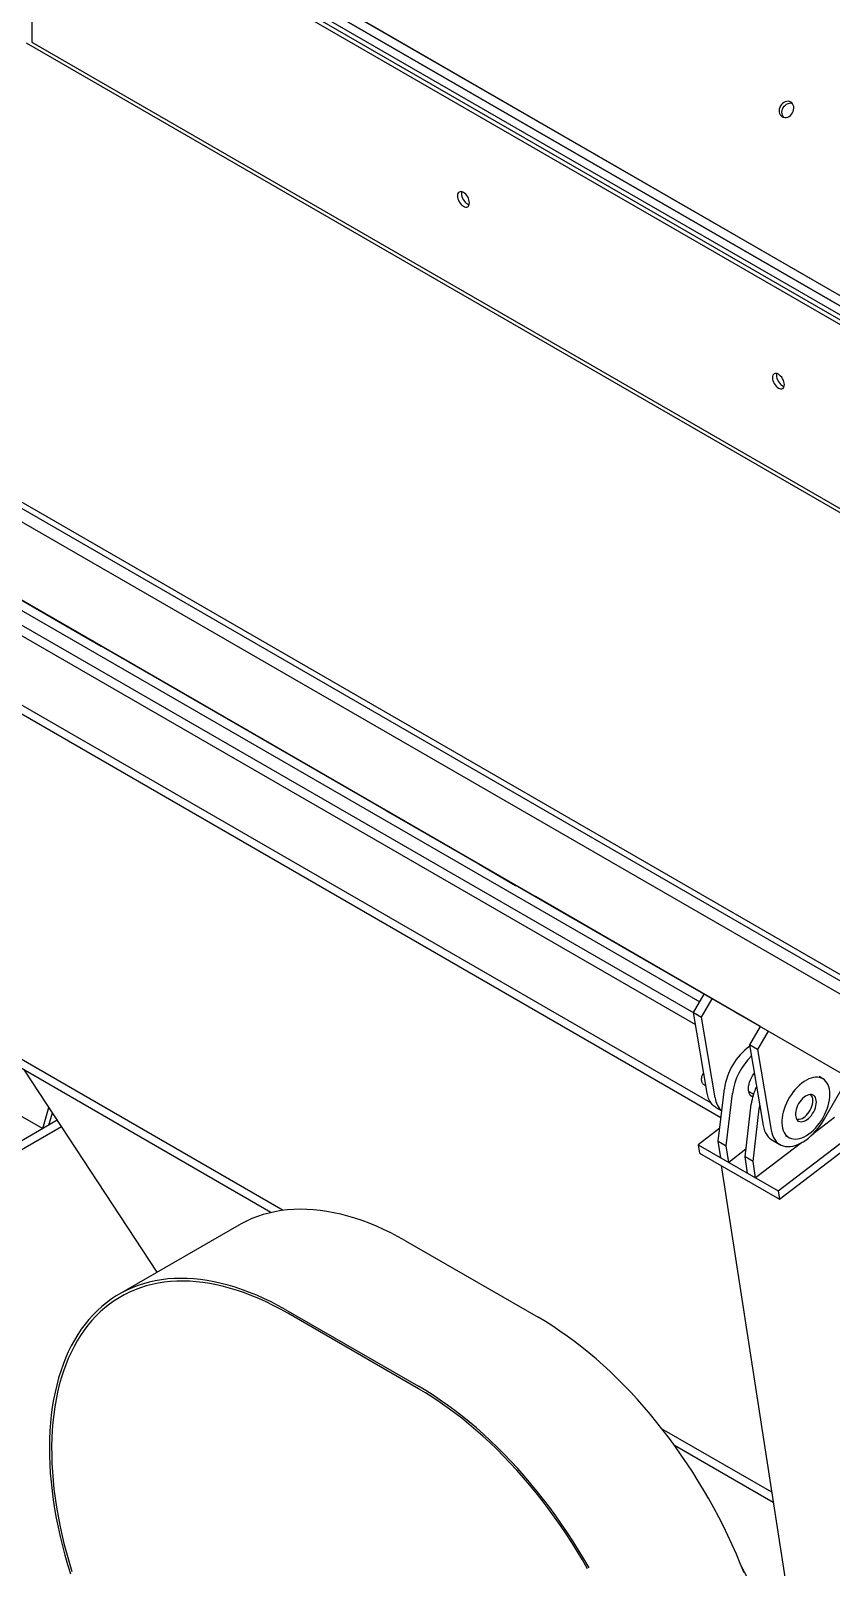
# Model space of a CAD drawing. Header units: millimetres. Extents: x 1293 to 41893, y 1011 to 26911.
# Drawn here: x 3487 to 4086, y 23770 to 24920 of the extents above; entities that cross this region are included whole.
import ezdxf

# ---------------------------------------------------------------- set-up
doc = ezdxf.new("R2010")
doc.units = ezdxf.units.MM
doc.header["$LTSCALE"] = 50
doc.layers.add('MAQUINAS', color=11, linetype='Continuous')

msp = doc.modelspace()

# ---------------------------------------------------------------- linework, layer by layer
at = {"color": 7, "linetype": 'Continuous', "lineweight": 25}
for p, q in [((4398.3871158, 24032.610263), (1927.9887578, 25458.7408791)), ((1919.1114856, 25454.090214), (4390.7727372, 24027.230545)), ((1893.7114856, 25410.0961236), (4365.3727372, 23983.2364546)), ((1894.7715122, 25409.4839843), (4366.4327639, 23982.6243153)), ((3487.844332, 25063.7412297), (4629.7711065, 24404.5209347)), ((3494.4860558, 25067.6052364), (4636.438659, 24408.3700308)), ((3496.6027225, 25066.3829135), (4636.4383149, 24408.3698322)), ((4623.783581, 24401.0644098), (3486.0908279, 25057.8404563)), ((4629.7704184, 24404.5205375), (3492.0776653, 25061.296584)), ((4617.4897943, 24397.4310841), (3487.8114544, 25049.5805083)), ((3487.8114544, 25049.5805083), (3487.8114544, 24911.8572914)), ((4620.483213, 24399.1591479), (3490.8048731, 25051.3085721)), ((4191.4622271, 24156.8585743), (2869.1291513, 24920.2252102)), ((3487.8114544, 24911.8572914), (4498.205065, 24328.5694756)), ((3990.9774639, 24199.2746243), (2858.4231831, 24853.0842939)), ((3990.9775501, 24199.2747735), (2858.4232692, 24853.0844431)), ((3746.5063875, 24340.4055675), (3244.3897208, 24630.3655796)), ((3584.3978645, 24434.0184392), (3310.1995324, 24592.309767)), ((3442.5083596, 24515.8987018), (3512.4295519, 24475.5209348)), ((3727.1838877, 24351.6212253), (3452.9855557, 24509.9125531)), ((3512.4295519, 24475.5209348), (3539.7295306, 24459.7609926)), ((3581.809056, 24435.5775436), (3554.5090773, 24451.3374857)), ((3990.9831425, 24199.2844599), (3554.5090773, 24451.3374857)), ((3584.3978645, 24434.0184392), (3565.0938645, 24445.1660239)), ((3601.014889, 24424.4292579), (3600.7566123, 24424.6061379)), ((3620.318889, 24413.2816732), (3601.014889, 24424.4292579)), ((3894.5172211, 24254.9903454), (3620.318889, 24413.2816732)), ((3727.1838877, 24351.6212253), (3707.8798877, 24362.76881)), ((3743.8009122, 24342.032044), (3743.5330662, 24342.2166566)), ((3763.1049122, 24330.8844593), (3743.8009122, 24342.032044)), ((3773.8063661, 24324.6456253), (3746.5063875, 24340.4055675)), ((3779.9276948, 24321.1106658), (3752.6277162, 24336.870608)), ((3752.6277162, 24336.870608), (3822.5489085, 24296.492841)), ((3991.0042296, 24199.3209838), (3763.1049122, 24330.8844593)), ((3774.214174, 24324.4398162), (3773.8063661, 24324.6456253)), ((3822.5489085, 24296.492841), (3849.8488871, 24280.7328988)), ((3891.9284125, 24256.5494497), (3864.6284339, 24272.3093919)), ((4032.9127986, 24175.1293148), (3864.6284339, 24272.3093919)), ((3894.5172211, 24254.9903454), (3875.2132211, 24266.1379301)), ((3911.1342456, 24245.401164), (3910.8759689, 24245.5780441)), ((3930.4382456, 24234.2535793), (3911.1342456, 24245.401164)), ((3990.9906314, 24199.2974311), (3930.4382456, 24234.2535793)), ((3983.07417, 24185.5857177), (3991.008342, 24199.3281067)), ((3989.0610074, 24182.1295901), (3996.9946929, 24195.8711364)), ((3983.07417, 24185.5857177), (3989.0610074, 24182.1295901)), ((3993.1950436, 24125.1167337), (3983.07417, 24185.5857177)), ((3999.181881, 24121.6606061), (3989.0610074, 24182.1295901)), ((4014.9280263, 24185.515078), (4014.9276741, 24185.514468)), ((4014.9276741, 24185.514468), (4017.9992424, 24183.7407129)), ((4032.9124483, 24175.1287081), (4017.9992443, 24183.7407162)), ((4032.9266459, 24175.1532991), (4024.9820319, 24161.392824)), ((4038.9134833, 24171.6971714), (4030.9688693, 24157.9366964)), ((4030.9688693, 24157.9366964), (4024.9820319, 24161.392824)), ((4024.9820319, 24161.392824), (4035.1029055, 24100.92384)), ((4030.9688693, 24157.9366964), (4041.0897429, 24097.4677123)), ((4079.8237294, 24135.9612268), (4077.0010414, 24137.5907299)), ((4080.9688693, 24105.9676656), (4098.9183592, 24137.0570939)), ((3454.5446216, 24122.5101921), (3495.9136681, 24098.6283499)), ((4001.4634325, 24089.1759662), (4006.1004188, 24128.4989917)), ((4007.4502699, 24085.7198385), (4012.0872562, 24125.0428641)), ((4024.2759535, 24126.4794263), (4027.8917214, 24124.392088)), ((3495.9136681, 24098.6283499), (3500.6061444, 24114.3375684)), ((3500.4037962, 24101.2204457), (3503.1614022, 24110.4522101)), ((3999.7421911, 24114.3729812), (4004.1355975, 24111.8367217)), ((4021.5924055, 24077.5557574), (4026.2293918, 24116.878783)), ((4027.5792429, 24074.0996297), (4032.2162292, 24113.4226553)), ((3506.8031938, 24104.9147393), (3165.8769991, 23908.1022364)), ((3510.0727472, 24099.9432695), (3165.8769991, 23901.2432936)), ((4002.616494, 24098.9542713), (3986.4969318, 24086.5917932)), ((4046.3653059, 24052.0305164), (4105.4423697, 24097.338131)), ((4088.5660879, 24107.0806011), (4072.2986508, 24094.6047141)), ((3986.4969318, 24086.5917932), (4046.3653059, 24052.0305164)), ((3986.4969318, 24086.5917932), (3987.4671006, 24080.3298584)), ((4001.4634325, 24089.1759662), (4007.4502699, 24085.7198385)), ((4003.3732136, 24076.849323), (4001.4634325, 24089.1759662)), ((4009.360051, 24073.3931954), (4007.4502699, 24085.7198385)), ((4063.8168178, 24088.0997934), (4029.4890241, 24061.7729866)), ((4041.650053, 24090.1800875), (4047.6368904, 24086.7239599)), ((4047.3354747, 24045.7685817), (4106.4125385, 24091.0761962)), ((4051.6031056, 24093.5954477), (4054.4257936, 24091.9659446)), ((3987.4671006, 24080.3298584), (4047.3354747, 24045.7685817)), ((4022.2689866, 24083.2933671), (4009.360051, 24073.3931954)), ((4027.5792429, 24074.0996297), (4021.5924055, 24077.5557574)), ((4023.5021866, 24065.2291142), (4021.5924055, 24077.5557574)), ((4029.4890241, 24061.7729866), (4027.5792429, 24074.0996297)), ((4003.5978787, 24071.0177585), (4177.4737083, 22948.7397955)), ((4046.3653059, 24052.0305164), (4047.3354747, 24045.7685817)), ((3642.7136808, 24026.4436156), (3553.1468219, 23974.7377685)), ((3767.3922109, 24014.7488788), (3866.6407322, 23957.453927)), ((3677.825352, 23963.0430317), (3777.0738732, 23905.7480799)), ((3777.0738732, 23903.9573217), (3679.2468932, 23960.4316352))]:
    msp.add_line(p, q, dxfattribs=at)
at = {"color": 7, "linetype": 'Continuous', "lineweight": 25, "flags": 128}
for points in [[(4049.3762853, 24856.1015029), (4050.3132726, 24855.7014769), (4051.3362654, 24855.5281571), (4052.4059508, 24855.5882043), (4053.4812213, 24855.8793107), (4054.5207549, 24856.3902895), (4055.4846028, 24857.1015038), (4056.3357251, 24857.9856222), (4057.0414134, 24859.0086684), (4057.5745486, 24860.1313275), (4057.9146426, 24861.3104562), (4058.0486258, 24862.5007412), (4057.9713493, 24863.6564407), (4057.6857828, 24864.7331416), (4057.2029005, 24865.689467), (4056.5412591, 24866.4886659), (4055.7262853, 24867.1000255), (4054.7892981, 24867.5000515), (4053.7663052, 24867.6733712), (4052.6966198, 24867.6133241), (4051.6213493, 24867.3222176), (4050.5818158, 24866.8112389), (4049.6179678, 24866.1000246), (4048.7668456, 24865.2159062), (4048.0611573, 24864.1928599), (4047.528022, 24863.0702009), (4047.187928, 24861.8910722), (4047.0539448, 24860.7007872), (4047.1312213, 24859.5450877), (4047.4167878, 24858.4683868), (4047.8996702, 24857.5120613), (4048.5613115, 24856.7128625), (4049.3762853, 24856.1015029)], [(4050.5235866, 24855.6455965), (4050.0163369, 24856.2897384), (4049.5334545, 24857.2460639), (4049.247888, 24858.3227648), (4049.1706115, 24859.4784643), (4049.3045947, 24860.6687493), (4049.6446887, 24861.847878), (4050.1778239, 24862.9705371), (4050.8835122, 24863.9935833), (4051.7346345, 24864.8777017), (4052.6984824, 24865.588916), (4053.738016, 24866.0998947), (4054.8132865, 24866.3910012), (4055.8829719, 24866.4510484), (4056.6956507, 24866.333609)], [(3815.2853749, 24791.6722295), (3815.1990984, 24792.7335859), (3814.9435843, 24793.8537677), (3814.5286519, 24794.989727), (3813.9702469, 24796.0978096), (3813.2898283, 24797.1354323), (3812.5135445, 24798.0627201), (3811.6712274, 24798.8440376), (3810.7952469, 24799.4493594), (3809.9192663, 24799.8554232), (3809.0769492, 24800.0466243), (3808.3006654, 24800.0156148), (3807.6202469, 24799.7635865), (3807.0618418, 24799.3002247), (3806.6469094, 24798.6433361), (3806.3913953, 24797.8181646), (3806.3051188, 24796.856421), (3806.3913953, 24795.7950646), (3806.6469094, 24794.6748828), (3807.0618418, 24793.5389234), (3807.6202469, 24792.4308409), (3808.3006654, 24791.3932181), (3809.0769492, 24790.4659304), (3809.9192663, 24789.6846128), (3810.7952469, 24789.0792911), (3811.6712274, 24788.6732273), (3812.5135445, 24788.4820262), (3813.2898283, 24788.5130356), (3813.9702469, 24788.7650639), (3814.5286519, 24789.2284257), (3814.9435843, 24789.8853143), (3815.1990984, 24790.7104859), (3815.2853749, 24791.6722295)], [(3809.492032, 24799.9784937), (3809.384814, 24799.5462284), (3809.2985375, 24798.5844848), (3809.384814, 24797.5231284), (3809.6403281, 24796.4029466), (3810.0552605, 24795.2669873), (3810.6136656, 24794.1589047), (3811.2940841, 24793.121282), (3812.0703679, 24792.1939942), (3812.912685, 24791.4126767), (3813.7886656, 24790.8073549), (3814.6646461, 24790.4012911), (3815.0918804, 24790.2782206)], [(4050.9876353, 24655.6042108), (4050.9013588, 24656.6655672), (4050.6458447, 24657.785749), (4050.2309123, 24658.9217084), (4049.6725072, 24660.0297909), (4048.9920887, 24661.0674137), (4048.2158049, 24661.9947014), (4047.3734878, 24662.776019), (4046.4975072, 24663.3813407), (4045.6215267, 24663.7874046), (4044.7792096, 24663.9786056), (4044.0029258, 24663.9475962), (4043.3225072, 24663.6955679), (4042.7641022, 24663.2322061), (4042.3491698, 24662.5753175), (4042.0936557, 24661.7501459), (4042.0073792, 24660.7884023), (4042.0936557, 24659.727046), (4042.3491698, 24658.6068641), (4042.7641022, 24657.4709048), (4043.3225072, 24656.3628223), (4044.0029258, 24655.3251995), (4044.7792096, 24654.3979118), (4045.6215267, 24653.6165942), (4046.4975072, 24653.0112724), (4047.3734878, 24652.6052086), (4048.2158049, 24652.4140076), (4048.9920887, 24652.445017), (4049.6725072, 24652.6970453), (4050.2309123, 24653.1604071), (4050.6458447, 24653.8172957), (4050.9013588, 24654.6424672), (4050.9876353, 24655.6042108)], [(4045.1942924, 24663.9104751), (4045.0870744, 24663.4782098), (4045.0007979, 24662.5164662), (4045.0870744, 24661.4551098), (4045.3425885, 24660.334928), (4045.7575209, 24659.1989686), (4046.315926, 24658.0908861), (4046.9963445, 24657.0532633), (4047.7726283, 24656.1259756), (4048.6149454, 24655.344658), (4049.490926, 24654.7393363), (4050.3669065, 24654.3332725), (4050.7941408, 24654.2102019)], [(4027.2918105, 24122.3476029), (4026.6771585, 24122.6496657), (4025.8790333, 24123.263071), (4025.2150033, 24124.0693804), (4024.697438, 24125.0535739), (4024.3359787, 24126.1973179), (4024.1373587, 24127.4793065), (4024.105278, 24128.8756588), (4024.240334, 24130.3603632), (4024.5400111, 24131.9057627), (4024.9987267, 24133.4830693), (4025.6079358, 24135.0629007), (4026.3562902, 24136.6158278), (4027.2298492, 24138.1129224), (4028.2123402, 24139.5262965), (4028.5658922, 24139.9804043)], [(4085.0852737, 24124.3319687), (4085.0014275, 24126.2852773), (4084.7506716, 24128.1235414), (4084.3353474, 24129.8295979), (4083.7593326, 24131.3875178), (4083.0280053, 24132.782755), (4082.1481936, 24134.0022828), (4081.1281122, 24135.0347146), (4079.9772854, 24135.870411), (4078.7064579, 24136.5015692), (4077.3274953, 24136.9222964), (4075.8532725, 24137.1286643), (4074.297554, 24137.1187461), (4072.674865, 24136.8926344), (4071.0003562, 24136.4524403), (4069.289662, 24135.8022739), (4067.5587547, 24134.9482055), (4065.8237953, 24133.8982094), (4064.1009828, 24132.662089), (4062.4064024, 24131.2513858), (4060.755876, 24129.6792711), (4059.1648143, 24127.9604232), (4057.6480724, 24126.1108906), (4056.2198118, 24124.1479419), (4054.8933678, 24122.0899046), (4053.681125, 24119.9559941), (4052.5944018, 24117.7661341), (4051.6433447, 24115.5407707), (4050.8368334, 24113.3006815), (4050.1823981, 24111.0667818), (4049.6861491, 24108.8599286), (4049.3527197, 24106.700727), (4049.185223, 24104.6093367), (4049.185223, 24102.6052845), (4049.3527197, 24100.7072817), (4049.6861491, 24098.9330495), (4050.1823981, 24097.2991533), (4050.8368334, 24095.8208485), (4051.6433447, 24094.5119374), (4052.5944018, 24093.3846412), (4053.681125, 24092.4494851), (4054.8933678, 24091.7152003), (4056.2198118, 24091.1886427), (4057.6480724, 24090.8747285), (4059.1648143, 24090.7763889), (4060.755876, 24090.8945418), (4062.4064024, 24091.2280842), (4064.1009828, 24091.7739018), (4065.8237953, 24092.5268986), (4067.5587547, 24093.4800439), (4069.289662, 24094.6244385), (4071.0003562, 24095.9493975), (4072.674865, 24097.4425502), (4074.297554, 24099.0899553), (4075.8532725, 24100.8762315), (4077.3274953, 24102.7847008), (4078.7064579, 24104.7975443), (4079.9772854, 24106.8959687), (4081.1281122, 24109.0603815), (4082.1481936, 24111.2705742), (4083.0280053, 24113.5059109), (4083.7593326, 24115.7455207), (4084.3353474, 24117.9684931), (4084.7506716, 24120.1540727), (4085.0014275, 24122.2818534), (4085.0852737, 24124.3319687)], [(3999.7421911, 24114.3729812), (3999.3529671, 24114.6084233), (3998.0493496, 24115.5726079), (3996.8749233, 24116.7315043), (3995.8379531, 24118.0769571), (3994.9457363, 24119.5994981), (3994.2045518, 24121.2884126), (3993.6196154, 24123.1318153), (3993.1950436, 24125.1167337)], [(4025.3098757, 24125.8825558), (4024.8950523, 24125.7518723), (4024.4843028, 24125.6464017)], [(4074.9854318, 24118.5014541), (4074.9016636, 24119.7747484), (4074.6521441, 24120.9241879), (4074.2421916, 24121.9252741), (4073.6805434, 24122.7566709), (4072.9791701, 24123.4006582), (4072.1530202, 24123.8435108), (4071.2197018, 24124.0757899), (4070.1991068, 24124.0925449), (4069.1129874, 24123.8934188), (4067.9844925, 24123.4826555), (4066.8376739, 24122.8690097), (4065.696974, 24122.0655603), (4064.586705, 24121.0894314), (4063.5305303, 24119.9614275), (4062.5509603, 24118.7055899), (4061.668873, 24117.3486848), (4060.9030685, 24115.9196322), (4060.2698685, 24114.4488898), (4059.7827687, 24112.967804), (4059.4521507, 24111.5079416), (4059.2850611, 24110.100417), (4059.2850611, 24108.7752291), (4059.4521507, 24107.560622), (4059.7827687, 24106.482483), (4060.2698685, 24105.5637907), (4060.9030685, 24104.8241254), (4061.668873, 24104.2792519), (4062.5509603, 24103.9407831), (4063.5305303, 24103.815933), (4064.586705, 24103.9073624), (4065.696974, 24104.2131228), (4066.8376739, 24104.7266974), (4067.9844925, 24105.4371403), (4069.1129874, 24106.3293095), (4070.1991068, 24107.38419), (4071.2197018, 24108.579299), (4072.1530202, 24109.8891647), (4072.9791701, 24111.2858696), (4073.6805434, 24112.7396453), (4074.2421916, 24114.2195072), (4074.6521441, 24115.6939146), (4074.9016636, 24117.1314431), (4074.9854318, 24118.5014541)], [(4032.2162292, 24113.4226553), (4032.5778811, 24115.8006494), (4032.596364, 24115.8996239)], [(4060.0979178, 24105.8517007), (4060.2137823, 24105.8096866), (4061.1379241, 24105.6156016), (4062.1456508, 24105.6369484), (4063.2144516, 24105.8732501), (4064.3204513, 24106.3192281), (4065.4389436, 24106.96492), (4066.5449433, 24107.795902), (4067.6137441, 24108.7936115), (4068.6214708, 24109.9357612), (4069.5456125, 24111.1968375), (4070.3655254, 24112.5486699), (4071.0628939, 24113.9610607), (4071.6221401, 24115.4024596), (4072.0307712, 24116.8406679), (4072.2796592, 24118.2435585), (4072.3632442, 24119.5797932)], [(4035.1029055, 24100.92384), (4035.5274773, 24098.9389216), (4036.1124137, 24097.0955188), (4036.8535982, 24095.4066043), (4037.745815, 24093.8840634), (4038.7827852, 24092.5386106), (4039.9572115, 24091.3797141), (4041.260829, 24090.4155296), (4041.650053, 24090.1800875)], [(4041.0897429, 24097.4677123), (4041.5143148, 24095.4827939), (4042.0992511, 24093.6393912), (4042.8404356, 24091.9504767), (4043.7326524, 24090.4279357), (4044.7696226, 24089.0824829), (4045.9440489, 24087.9235865), (4047.2476664, 24086.9594019), (4048.6713014, 24086.1967145), (4050.2049351, 24085.6408914), (4051.8377752, 24085.2958442), (4053.5583308, 24085.1640009), (4055.3544939, 24085.2462895), (4057.2136244, 24085.5421308), (4059.1226392, 24086.049443), (4061.068104, 24086.7646559), (4063.036328, 24087.6827364), (4065.0134603, 24088.7972237), (4066.9855873, 24090.1002748), (4068.9388306, 24091.5827199), (4070.8594446, 24093.2341266), (4072.7339136, 24095.0428734), (4074.5490464, 24096.9962318), (4076.2920694, 24099.0804554), (4077.9507164, 24101.280877), (4079.5133152, 24103.5820117), (4080.9688693, 24105.9676656)], [(3767.3922109, 24014.7488788), (3761.9418159, 24017.750522), (3756.4978034, 24020.5561028), (3751.0652644, 24023.1629975), (3745.6492791, 24025.5687682), (3740.2549122, 24027.7711653), (3734.8872081, 24029.7681292), (3729.5511865, 24031.5577926), (3724.2518372, 24033.1384817), (3718.9941158, 24034.5087184), (3713.782939, 24035.6672214), (3708.6231801, 24036.6129073), (3703.519664, 24037.3448918), (3698.4771634, 24037.8624903), (3693.5003935, 24038.1652189), (3688.5940085, 24038.2527944), (3683.7625964, 24038.125135), (3679.0106753, 24037.78236), (3674.3426888, 24037.2247899), (3669.7630023, 24036.4529463), (3665.2758982, 24035.4675507), (3660.8855728, 24034.2695248), (3656.5961315, 24032.8599889), (3652.4115856, 24031.240261), (3648.3358482, 24029.4118559), (3644.3727307, 24027.3764833), (3642.7136808, 24026.4436156)], [(3677.825352, 23963.0430317), (3672.3749569, 23966.044675), (3666.9309444, 23968.8502557), (3661.4984054, 23971.4571504), (3656.0824202, 23973.8629211), (3650.6880533, 23976.0653182), (3645.3203492, 23978.0622822), (3639.9843275, 23979.8519455), (3634.6849782, 23981.4326346), (3629.4272568, 23982.8028713), (3624.2160801, 23983.9613743), (3619.0563211, 23984.9070602), (3613.9528051, 23985.6390447), (3608.9103044, 23986.1566433), (3603.9335346, 23986.4593718), (3599.0271496, 23986.5469474), (3594.1957375, 23986.4192879), (3589.4438163, 23986.0765129), (3584.7758299, 23985.5189429), (3580.1961433, 23984.7470992), (3575.7090393, 23983.7617037), (3571.3187139, 23982.5636778), (3567.0292726, 23981.1541418), (3562.8447267, 23979.5344139), (3558.7689893, 23977.7060088), (3554.8058718, 23975.6706362), (3550.9590802, 23973.4301995), (3547.2322118, 23970.9867938), (3543.6287518, 23968.342704), (3540.1520699, 23965.5004028), (3536.8054173, 23962.4625481), (3533.5919235, 23959.2319806), (3530.5145937, 23955.8117214), (3527.5763055, 23952.204969), (3524.7798066, 23948.4150961), (3522.1277122, 23944.4456468), (3519.6225023, 23940.3003331), (3517.2665197, 23935.9830314), (3515.0619675, 23931.497779), (3513.0109073, 23926.8487702), (3511.1152571, 23922.0403525), (3509.3767896, 23917.0770224), (3507.7971305, 23911.9634214), (3506.3777571, 23906.7043313), (3505.1199965, 23901.3046701), (3504.025025, 23895.7694872), (3503.0938666, 23890.1039589), (3502.327392, 23884.3133831), (3501.726318, 23878.4031749), (3501.2912067, 23872.3788611), (3501.0224648, 23866.2460753), (3500.9203439, 23860.0105524), (3500.9849393, 23853.6781236), (3501.2161906, 23847.2547106), (3501.6138817, 23840.7463201), (3502.1776405, 23834.1590383), (3502.90694, 23827.4990254), (3503.801098, 23820.7725093), (3504.8592786, 23813.9857802), (3506.080492, 23807.1451847), (3507.4635963, 23800.2571196), (3509.0072982, 23793.3280264), (3510.7101539, 23786.3643846), (3512.5705713, 23779.3727061), (3514.5868103, 23772.3595293), (3516.7569858, 23765.3314123)], [(3679.2468932, 23960.4316352), (3673.8461386, 23963.4540697), (3668.4504329, 23966.2829692), (3663.0648205, 23968.9156889), (3657.6943362, 23971.3497678), (3652.3440005, 23973.5829302), (3647.0188154, 23975.6130884), (3641.7237591, 23977.4383446), (3636.4637819, 23979.0569923), (3631.2438011, 23980.4675183), (3626.0686966, 23981.6686041), (3620.9433065, 23982.6591266), (3615.8724223, 23983.43816), (3610.8607847, 23984.004976), (3605.9130787, 23984.3590446), (3601.0339299, 23984.5000348), (3596.2278995, 23984.4278148), (3591.4994807, 23984.1424522), (3586.8530937, 23983.6442138), (3582.2930823, 23982.9335652), (3577.8237096, 23982.0111709), (3573.4491537, 23980.8778932), (3569.1735044, 23979.5347915), (3565.0007587, 23977.9831215), (3560.9348175, 23976.2243338), (3556.9794821, 23974.2600725), (3553.1384501, 23972.0921741), (3549.4153123, 23969.7226651), (3545.8135493, 23967.1537608), (3542.3365284, 23964.3878627), (3538.9875001, 23961.4275567), (3535.7695952, 23958.27561), (3532.685822, 23954.9349695), (3529.7390636, 23951.4087581), (3526.9320745, 23947.7002724), (3524.2674792, 23943.8129793), (3521.7477685, 23939.7505129), (3519.375298, 23935.5166711), (3517.1522858, 23931.1154118), (3515.0808099, 23926.5508498), (3513.162807, 23921.8272522), (3511.4000701, 23916.9490349), (3509.7942472, 23911.9207585), (3508.3468394, 23906.7471236), (3507.0591999, 23901.432967), (3505.9325325, 23895.9832566), (3504.9678905, 23890.4030872), (3504.1661756, 23884.6976755), (3503.5281373, 23878.8723552), (3503.0543722, 23872.9325723), (3502.7453231, 23866.8838796), (3502.601279, 23860.7319319), (3502.6223745, 23854.4824803), (3502.8085899, 23848.1413672), (3503.1597511, 23841.7145208), (3503.6755298, 23835.2079493), (3504.3554438, 23828.6277354), (3505.1988576, 23821.9800307), (3506.2049826, 23815.2710499), (3507.3728782, 23808.5070651), (3508.7014527, 23801.6943996), (3510.1894639, 23794.8394222), (3511.8355209, 23787.9485416), (3513.6380847, 23781.0281998), (3515.5954702, 23774.0848662), (3517.7058475, 23767.125032)], [(4020.8564354, 23766.0038104), (4018.0310628, 23773.0542562), (4015.0628571, 23780.0843753), (4011.95462, 23787.0875323), (4008.7092853, 23794.0571169), (4005.3299161, 23800.9865507), (4001.8197021, 23807.8692933), (3998.1819567, 23814.6988481), (3994.4201133, 23821.468769), (3990.5377227, 23828.1726658), (3986.5384494, 23834.804211), (3982.4260682, 23841.3571452), (3978.2044607, 23847.8252833), (3973.8776116, 23854.20252), (3969.4496048, 23860.4828362), (3964.9246199, 23866.6603038), (3960.3069279, 23872.7290923), (3955.6008873, 23878.6834733), (3950.8109402, 23884.5178266), (3945.9416074, 23890.2266455), (3940.9974853, 23895.8045414), (3935.9832402, 23901.2462494), (3930.9036052, 23906.5466334), (3925.7633748, 23911.7006903), (3920.5674007, 23916.7035554), (3915.3205872, 23921.5505065), (3910.0278867, 23926.2369689), (3904.6942949, 23930.7585189), (3899.3248461, 23935.1108889), (3893.9246083, 23939.2899707), (3888.4986786, 23943.2918198), (3883.0521785, 23947.1126589), (3877.5902489, 23950.7488817), (3872.1180451, 23954.1970559), (3866.6407322, 23957.453927)], [(3904.8532544, 23769.7629219), (3900.9708638, 23776.4668187), (3896.9715905, 23783.0983639), (3892.8592093, 23789.6512982), (3888.6376018, 23796.1194362), (3884.3107526, 23802.4966729), (3879.8827459, 23808.7769891), (3875.357761, 23814.9544567), (3870.740069, 23821.0232452), (3866.0340284, 23826.9776262), (3861.2440812, 23832.8119796), (3856.3747485, 23838.5207984), (3851.4306263, 23844.0986943), (3846.4163813, 23849.5404023), (3841.3367463, 23854.8407863), (3836.1965159, 23859.9948432), (3831.0005417, 23864.9977083), (3825.7537282, 23869.8446595), (3820.4610278, 23874.5311218), (3815.127436, 23879.0526718), (3809.7579871, 23883.4050418), (3804.3577493, 23887.5841236), (3798.9318197, 23891.5859727), (3793.4853196, 23895.4068119), (3788.02339, 23899.0430346), (3782.5511862, 23902.4912089), (3777.0738732, 23905.7480799)], [(3903.7420819, 23769.1551949), (3899.8934504, 23775.8007838), (3895.9289525, 23782.3746498), (3891.8523302, 23788.8705877), (3887.6674315, 23795.2824664), (3883.3782064, 23801.6042337), (3878.9887034, 23807.8299225), (3874.5030657, 23813.9536566), (3869.9255272, 23819.9696559), (3865.2604085, 23825.8722419), (3860.5121131, 23831.6558434), (3855.6851226, 23837.3150013), (3850.7839934, 23842.8443739), (3845.8133513, 23848.2387423), (3840.7778882, 23853.4930147), (3835.682357, 23858.6022317), (3830.5315671, 23863.5615709), (3825.3303805, 23868.3663512), (3820.0837063, 23873.0120374), (3814.7964968, 23877.4942446), (3809.4737426, 23881.8087421), (3804.1204676, 23885.9514575), (3798.7417249, 23889.9184805), (3793.3425911, 23893.7060668), (3787.9281626, 23897.3106413), (3782.5035499, 23900.7288017), (3777.0738732, 23903.9573217)]]:
    msp.add_lwpolyline(points, dxfattribs=at)
at = {"color": 7, "linetype": 'Continuous', "lineweight": 25}
for centre, radius, start, end in [((4053.1119275, 24122.0013802), 47.4584125, 126.0901181972, 172.1308216311), ((4060.1741345, 24118.0853449), 48.5876007, 134.0588256562, 171.7672093837), ((4014.7286382, 24123.5728728), 15.6639211, 187.0122166187, 227.5512979572), ((4070.0740948, 24111.1353726), 44.2192803, 154.3996752068, 172.537067241), ((4066.8664476, 24120.0666465), 5.5183149, 354.9384994274, 47.8114671312)]:
    msp.add_arc(centre, radius, start, end, dxfattribs=at)
for centre in [(3545.8255306, 24463.2801385), (3855.9448871, 24284.2520447)]:
    msp.add_ellipse(centre, major_axis=(7.3952884, 1.9811897), ratio=0.5175895156, start_param=3.6192892667, end_param=3.6812789276, dxfattribs=at)
msp.add_open_spline([(3990.6300333, 24140.4418504), (3990.413523, 24140.1479881), (3989.9678132, 24139.5430407), (3989.4448107, 24138.5146236), (3989.0465498, 24137.4142416), (3988.8245903, 24136.3083179), (3988.7844247, 24135.2462641), (3988.9178743, 24134.2706086), (3989.2163492, 24133.3839859), (3989.669393, 24132.6050199), (3990.2827944, 24131.9260512), (3991.0432428, 24131.4117515), (3991.7124492, 24131.1186303), (3992.1069406, 24131.0673729), (3992.2011155, 24131.0551365)], degree=3, knots=[0, 0, 0, 0, 0.090812397, 0.1869471557, 0.2844406607, 0.3844813163, 0.4769362963, 0.5651845488, 0.6487136492, 0.7289343476, 0.8073452383, 0.8928255159, 0.974414787, 1, 1, 1, 1], dxfattribs=at)
at = {"layer": 'MAQUINAS', "linetype": 'Continuous', "lineweight": 25}
for p, q in [((3483.6336948, 24911.4321152), (4495.7479319, 24327.1510029)), ((3273.9044767, 24605.5302287), (3987.6423878, 24193.498103)), ((3269.1908146, 24597.3659265), (3983.1364001, 24185.2139129)), ((3984.6369152, 24176.248815), (3265.6838065, 24591.2916102)), ((4003.5252036, 24106.6604001), (3240.272011, 24547.2770894)), ((3995.9111232, 24117.969294), (3243.2656729, 24552.462264)), ((3675.9071185, 24037.436782), (3165.8769991, 24331.8709027)), ((3666.7407273, 24035.8150481), (3165.8769991, 24324.9575238)), ((3581.6096074, 23991.1689848), (3482.1752016, 24142.3624581)), ((4041.499114, 23826.3850153), (3959.5626871, 23873.6859077)), ((4042.6754205, 23818.7925692), (3968.7309048, 23861.4798295))]:
    msp.add_line(p, q, dxfattribs=at)
at = {"layer": 'MAQUINAS', "linetype": 'Continuous', "lineweight": 25, "flags": 128}
msp.add_lwpolyline([(4049.9077493, 23669.339994), (4049.7234315, 23671.9958866), (4049.2260591, 23677.4416795), (4048.5639533, 23682.957825), (4047.7380182, 23688.5367886), (4046.7493822, 23694.1709503), (4045.5993954, 23699.8526144), (4044.2896287, 23705.5740204), (4042.8218711, 23711.3273537), (4041.1981272, 23717.1047558), (4039.4206151, 23722.8983355), (4037.4917624, 23728.7001794), (4035.4142039, 23734.502363), (4033.1907772, 23740.2969612), (4030.8245192, 23746.0760592), (4028.318662, 23751.8317634), (4025.6766282, 23757.5562124), (4022.9020267, 23763.2415871), (4019.998647, 23768.8801221), (4018.8779768, 23770.9800062)], dxfattribs=at)

doc.saveas('drawing.dxf')
